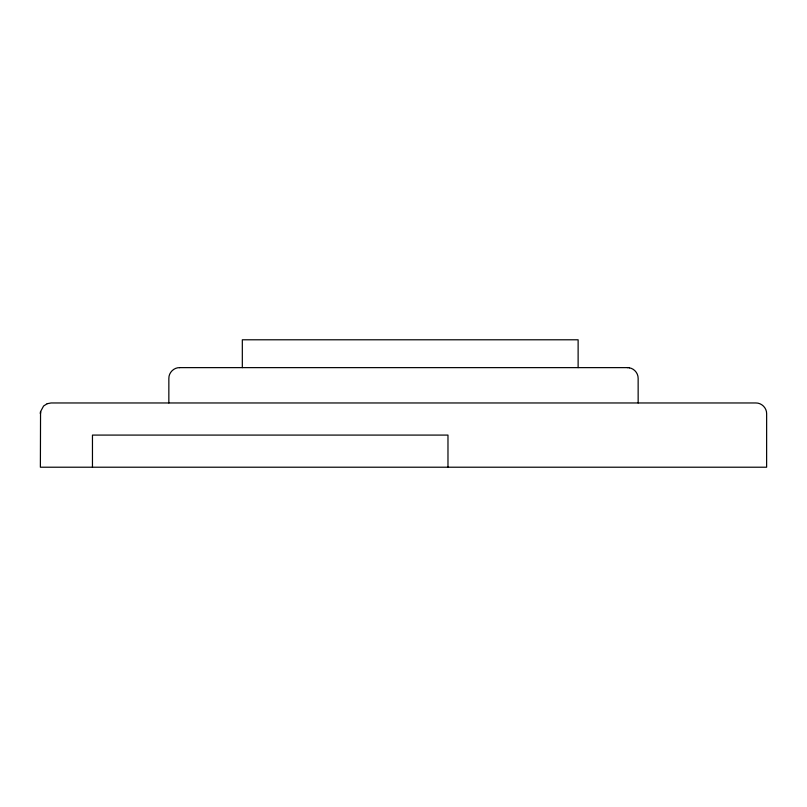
<?xml version="1.0" encoding="UTF-8"?>
<svg xmlns="http://www.w3.org/2000/svg" width="807" height="807" viewBox="0 0 807 807"><rect width="100%" height="100%" fill="white"/><g stroke="black" fill="none" stroke-linecap="round" stroke-linejoin="round"><path stroke-width="1.21" d="M47.169 403.702L43.578 406.022L40.552 411.631L40.38 467.213L766.62 467.213L766.64 413.668C766.731 407.928 761.626 402.854 755.877 402.965L51.063 402.965L47.23 403.702M179.729 367.629C173.949 367.447 168.744 372.541 168.855 378.342L168.845 402.965M179.547 367.629L627.453 367.629M629.198 367.8C634.231 368.527 638.206 373.268 638.145 378.342L638.155 402.965M627.271 367.629L629.369 367.8M578.125 367.629L578.125 339.787L242.322 339.787L242.322 367.629M447.976 467.213L447.976 435.084L92.462 435.084L92.462 467.213M40.552 411.631L40.421 413.668L40.612 411.631"/></g></svg>
